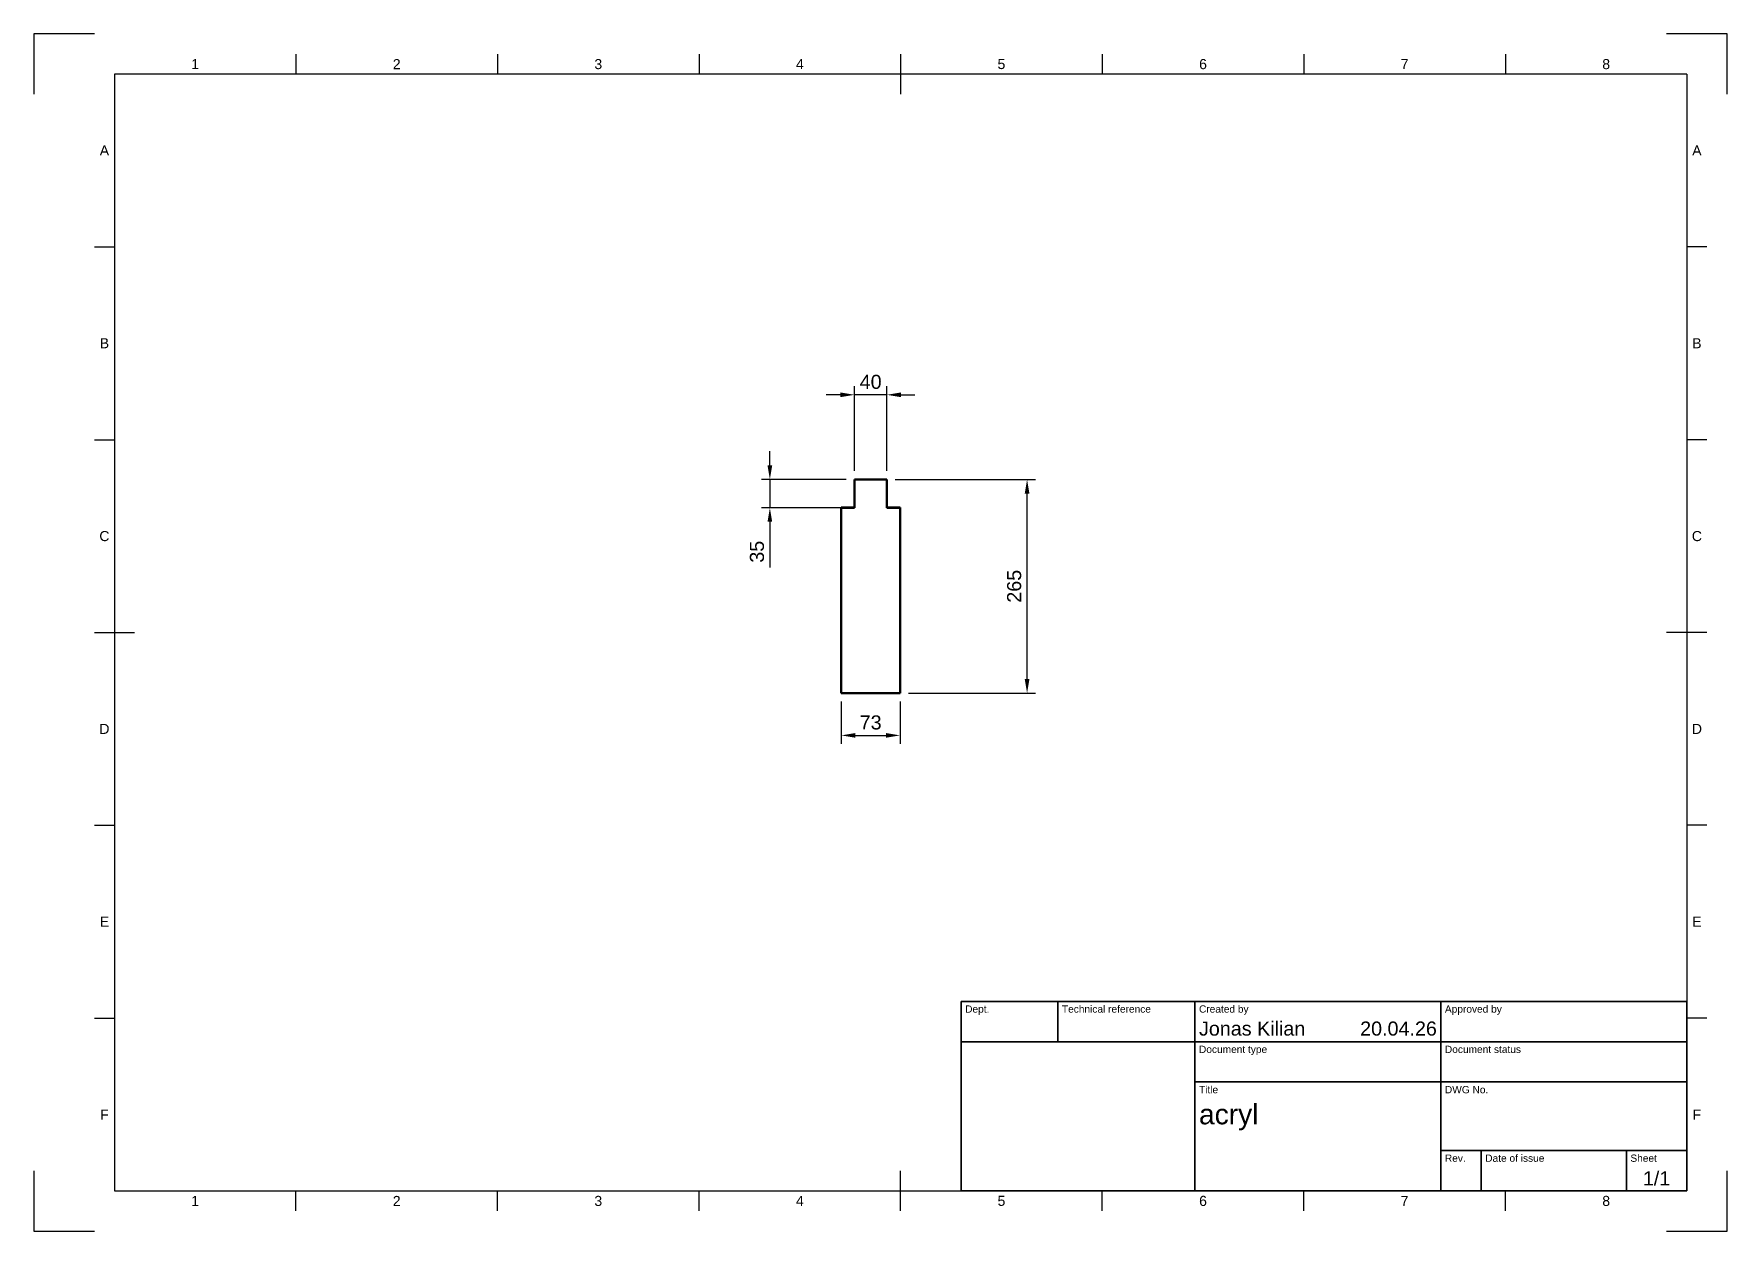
# Model space of a CAD drawing. Header units: millimetres. Extents: x 0 to 420, y 0 to 297.
import ezdxf
from ezdxf.enums import TextEntityAlignment as Align

# ---------------------------------------------------------------- set-up
doc = ezdxf.new("R2010")
doc.units = ezdxf.units.MM
doc.header["$LTSCALE"] = 0.75
doc.linetypes.add('HIDDEN2', pattern=[4.7625, 3.175, -1.5875])
for name, color, linetype, lineweight in [('BORDER', 7, 'Continuous', 25), ('FD_Dimensions', 7, 'Continuous', 25), ('Hidden', 7, 'HIDDEN2', 25), ('TITLEBLOCK', 7, 'Continuous', 35), ('Visible', 7, 'Continuous', 50)]:
    doc.layers.add(name, color=color, linetype=linetype, lineweight=lineweight)
doc.styles.add('FusionTitle', font='Arial.ttf')
doc.styles.get("Standard").update_dxf_attribs({"font": 'Arial.ttf'})
doc.dimstyles.new('Dim-ISO-25', dxfattribs={"dimtxt": 3.5, "dimasz": 3.5, "dimexe": 2.1, "dimexo": 2.1, "dimgap": 1.4, "dimtad": 1, "dimzin": 12, "dimdsep": 46, "dimtxsty": 'Standard', "dimcen": 0, "dimazin": 3, "dimtp": 0.1, "dimtm": 0.1, "dimtfac": 0.714286, "dimtmove": 0, "dimatfit": 3, "dimfxl": 1, "dimtzin": 12, "dimarcsym": 0})

# ---------------------------------------------------------------- blocks, each defined once
blk = doc.blocks.new('ISO_A3_SHEET')
at = {"layer": 'BORDER'}
for p, q in [((65, 292), (65, 287)), ((115, 292), (115, 287)), ((165, 292), (165, 287)), ((215, 292), (215, 282)), ((265, 292), (265, 287)), ((315, 292), (315, 287)), ((365, 292), (365, 287)), ((410, 287), (20, 287)), ((20, 287), (20, 10)), ((410, 287), (410, 10)), ((15, 244.16666), (20, 244.16666)), ((415, 244.16666), (410, 244.16666)), ((15, 196.33333), (20, 196.33333)), ((415, 196.33333), (410, 196.33333)), ((15, 148.5), (25, 148.5)), ((415, 148.5), (405, 148.5)), ((15, 100.66667), (20, 100.66667)), ((415, 100.66667), (410, 100.66667)), ((15, 52.83334), (20, 52.83334)), ((415, 52.83334), (410, 52.83334)), ((215, 5), (215, 15)), ((20, 10), (410, 10)), ((65, 5), (65, 10)), ((115, 5), (115, 10)), ((165, 5), (165, 10)), ((265, 5), (265, 10)), ((315, 5), (315, 10)), ((365, 5), (365, 10))]:
    blk.add_line(p, q, dxfattribs=at)
at = {"layer": 'Defpoints'}
for p, q in [((15, 297), (0, 297)), ((0, 297), (0, 282)), ((420, 297), (405, 297)), ((420, 282), (420, 297)), ((0, 15), (0, 0)), ((420, 0), (420, 15)), ((0, 0), (15, 0)), ((405, 0), (420, 0))]:
    blk.add_line(p, q, dxfattribs=at)
at = {"layer": 'BORDER', "style": 'FusionTitle'}
for s, p in [('1', (40, 289.5)), ('2', (90, 289.5)), ('3', (140, 289.5)), ('4', (190, 289.5)), ('5', (240, 289.5)), ('6', (290, 289.5)), ('7', (340, 289.5)), ('8', (390, 289.5)), ('A', (17.5, 268.08333)), ('A', (412.5, 268.08333)), ('B', (17.5, 220.25)), ('B', (412.5, 220.25)), ('C', (17.5, 172.41667)), ('C', (412.5, 172.41667)), ('D', (17.5, 124.58334)), ('D', (412.5, 124.58334)), ('E', (17.5, 76.75001)), ('E', (412.5, 76.75001)), ('F', (17.5, 28.91668)), ('F', (412.5, 28.91668)), ('1', (40, 7.5)), ('2', (90, 7.5)), ('3', (140, 7.5)), ('4', (190, 7.5)), ('5', (240, 7.5)), ('6', (290, 7.5)), ('7', (340, 7.5)), ('8', (390, 7.5))]:
    blk.add_text(s, height=2.5, dxfattribs=at).set_placement(p, align=Align.MIDDLE)
blk = doc.blocks.new('ISO_TITLEBLOCK')
at = {"layer": 'TITLEBLOCK'}
for p, q in [((0, 47), (-180, 47)), ((-180, 47), (-180, 0)), ((-156, 37), (-156, 47)), ((-122, 0), (-122, 47)), ((-61, 0), (-61, 47)), ((0, 0), (0, 47)), ((-180, 37), (0, 37)), ((-122, 27), (0, 27)), ((-61, 10), (0, 10)), ((-51, 0), (-51, 10)), ((-15, 0), (-15, 10)), ((-180, 0), (0, 0))]:
    blk.add_line(p, q, dxfattribs=at)
at = {"layer": 'TITLEBLOCK', "style": 'FusionTitle'}
for s, p in [('Dept.', (-179, 46)), ('Technical reference', (-155, 46)), ('Created by', (-121, 46)), ('Approved by', (-60, 46)), ('Document type', (-121, 36)), ('Document status', (-60, 36)), ('Title', (-121, 26)), ('DWG No.', (-60, 26)), ('Rev.', (-60, 9)), ('Date of issue', (-50, 9)), ('Sheet', (-14, 9))]:
    blk.add_text(s, height=1.8, dxfattribs=at).set_placement(p, align=Align.TOP_LEFT)
for tag, height, p in [('DEPT', 3.5, (-179, 42)), ('TECHNICAL_REFERENCE', 3.5, (-155, 42)), ('CREATED_BY', 3.5, (-121, 42)), ('APPROVED_BY', 3.5, (-60, 42)), ('DOCUMENT_TYPE', 3.5, (-121, 32)), ('DOCUMENT_STATUS', 3.5, (-60, 32)), ('TITLE_1', 5, (-121, 21.5)), ('TITLE_2', 5, (-121, 14)), ('TITLE_3', 5, (-121, 6.5)), ('DATE_OF_ISSUE', 3.5, (-50, 5))]:
    blk.add_attdef(tag, text='', height=height, dxfattribs=at).set_placement(p, align=Align.TOP_LEFT)
for tag, p in [('CREATED_DATE', (-62, 42)), ('APPROVED_DATE', (-0.99, 42))]:
    blk.add_attdef(tag, text='', height=3.5, dxfattribs=at).set_placement(p, align=Align.TOP_RIGHT)
for tag, height, p in [('DRAWING_NUMBER', 5, (-30.5, 19.75)), ('REV', 3.5, (-56, 4.85)), ('SHEET', 3.5, (-7.5, 4.85))]:
    blk.add_attdef(tag, text='', height=height, dxfattribs=at).set_placement(p, align=Align.TOP_CENTER)
blk = doc.blocks.new('*D8')
at = {"layer": 'Defpoints', "color": 0, "transparency": 16777216}
for p in [(203.556002, 207.467377), (203.556002, 186.467377), (211.556002, 186.467377)]:
    blk.add_point(p, dxfattribs=at)
at = {"layer": 'FD_Dimensions', "color": 0, "lineweight": -2, "transparency": 16777216}
for p, q in [((200.056002, 207.467377), (196.556002, 207.467377)), ((203.556002, 188.567377), (203.556002, 209.567377)), ((211.556002, 207.467377), (203.556002, 207.467377)), ((211.556002, 188.567377), (211.556002, 209.567377)), ((215.056002, 207.467377), (218.556002, 207.467377))]:
    blk.add_line(p, q, dxfattribs=at)
at = {"layer": 'FD_Dimensions', "color": 0, "transparency": 16777216}
for points in [[(200.056002, 208.05071), (200.056002, 206.884044), (203.556002, 207.467377)], [(215.056002, 208.05071), (215.056002, 206.884044), (211.556002, 207.467377)]]:
    blk.add_solid(points, dxfattribs=at)
at = {"layer": 'FD_Dimensions', "color": 0, "transparency": 16777216, "insert": (207.556002, 210.654382), "char_height": 3.5, "attachment_point": 5}
blk.add_mtext('40', dxfattribs=at)
blk = doc.blocks.new('*D9')
at = {"layer": 'Defpoints', "color": 0, "transparency": 16777216}
for p in [(203.556002, 186.453415), (182.556002, 179.454481), (203.556002, 179.454481)]:
    blk.add_point(p, dxfattribs=at)
at = {"layer": 'FD_Dimensions', "color": 0, "lineweight": -2, "transparency": 16777216}
for p, q in [((182.556002, 189.953415), (182.556002, 193.453415)), ((201.456002, 186.453415), (180.456002, 186.453415)), ((182.556002, 186.453415), (182.556002, 179.454481)), ((201.456002, 179.454481), (180.456002, 179.454481)), ((182.556002, 175.954481), (182.556002, 164.616964))]:
    blk.add_line(p, q, dxfattribs=at)
at = {"layer": 'FD_Dimensions', "color": 0, "transparency": 16777216}
for points in [[(181.972669, 189.953415), (183.139335, 189.953415), (182.556002, 186.453415)], [(181.972669, 175.954481), (183.139335, 175.954481), (182.556002, 179.454481)]]:
    blk.add_solid(points, dxfattribs=at)
at = {"layer": 'FD_Dimensions', "color": 0, "transparency": 16777216, "insert": (179.367803, 168.535723), "char_height": 3.5, "attachment_point": 5, "rotation": 90}
blk.add_mtext('35', dxfattribs=at)
blk = doc.blocks.new('*D10')
at = {"layer": 'Defpoints', "color": 0, "transparency": 16777216}
for p in [(200.256002, 133.475449), (214.856002, 133.475449), (214.856002, 122.975449)]:
    blk.add_point(p, dxfattribs=at)
at = {"layer": 'FD_Dimensions', "color": 0, "lineweight": -2, "transparency": 16777216}
for p, q in [((200.256002, 131.375449), (200.256002, 120.875449)), ((214.856002, 131.375449), (214.856002, 120.875449)), ((203.756002, 122.975449), (211.356002, 122.975449))]:
    blk.add_line(p, q, dxfattribs=at)
at = {"layer": 'FD_Dimensions', "color": 0, "transparency": 16777216}
for points in [[(203.756002, 123.558782), (203.756002, 122.392116), (200.256002, 122.975449)], [(211.356002, 123.558782), (211.356002, 122.392116), (214.856002, 122.975449)]]:
    blk.add_solid(points, dxfattribs=at)
at = {"layer": 'FD_Dimensions', "color": 0, "transparency": 16777216, "insert": (207.556002, 126.163648), "char_height": 3.5, "attachment_point": 5}
blk.add_mtext('73', dxfattribs=at)
blk = doc.blocks.new('*D11')
at = {"layer": 'Defpoints', "color": 0, "transparency": 16777216}
for p in [(211.556002, 186.467377), (246.356002, 186.467377), (214.856002, 133.475449)]:
    blk.add_point(p, dxfattribs=at)
at = {"layer": 'FD_Dimensions', "color": 0, "lineweight": -2, "transparency": 16777216}
for p, q in [((213.656002, 186.467377), (248.456002, 186.467377)), ((246.356002, 136.975449), (246.356002, 182.967377)), ((216.956002, 133.475449), (248.456002, 133.475449))]:
    blk.add_line(p, q, dxfattribs=at)
at = {"layer": 'FD_Dimensions', "color": 0, "transparency": 16777216}
for points in [[(245.772669, 182.967377), (246.939335, 182.967377), (246.356002, 186.467377)], [(245.772669, 136.975449), (246.939335, 136.975449), (246.356002, 133.475449)]]:
    blk.add_solid(points, dxfattribs=at)
at = {"layer": 'FD_Dimensions', "color": 0, "transparency": 16777216, "insert": (243.168997, 159.971413), "char_height": 3.5, "attachment_point": 5, "rotation": 90}
blk.add_mtext('265', dxfattribs=at)

msp = doc.modelspace()

# ---------------------------------------------------------------- linework, layer by layer
at = {"layer": 'Hidden'}
msp.add_line((200.256002, 133.475449), (214.856002, 133.475449), dxfattribs=at)
at = {"layer": 'Visible'}
for p, q in [((211.556002, 186.467377), (203.556002, 186.467377)), ((203.556002, 186.453415), (203.556002, 186.467377)), ((211.556002, 186.453415), (203.556002, 186.453415)), ((203.556002, 186.453415), (203.556002, 179.454481)), ((211.556002, 186.453415), (211.556002, 186.467377)), ((211.556002, 179.454481), (211.556002, 186.453415)), ((200.256002, 179.454481), (200.256002, 179.468443)), ((200.256002, 179.468443), (203.556002, 179.468443)), ((200.256002, 179.454481), (200.256002, 133.461487)), ((203.556002, 179.454481), (200.256002, 179.454481)), ((211.556002, 179.468443), (214.856002, 179.468443)), ((214.856002, 179.454481), (211.556002, 179.454481)), ((214.856002, 179.454481), (214.856002, 179.468443)), ((214.856002, 133.461487), (214.856002, 179.454481)), ((200.256002, 133.461487), (214.856002, 133.461487))]:
    msp.add_line(p, q, dxfattribs=at)

# ---------------------------------------------------------------- block references
at = {"layer": 'BORDER'}
msp.add_blockref('ISO_A3_SHEET', (0, 0), dxfattribs=at)
at = {"layer": 'TITLEBLOCK'}
msp.add_blockref('ISO_TITLEBLOCK', (410, 10), dxfattribs=at).add_auto_attribs({'CREATED_DATE': '20.04.26', 'SHEET': '1/1', 'TITLE_1': 'acryl', 'CREATED_BY': 'Jonas Kilian'})

# ---------------------------------------------------------------- dimensions: what is measured, and where the dimension line sits
at = {"layer": 'FD_Dimensions'}
for p1, p2, distance, picture, middle in [((211.556002, 186.467377), (203.556002, 186.467377), -21, '*D8', (207.556002, 210.654382)), ((200.256002, 133.475449), (214.856002, 133.475449), -10.5, '*D10', (207.556002, 126.163648))]:
    dim = msp.add_aligned_dim(p1=p1, p2=p2, distance=distance, dimstyle='Dim-ISO-25', override={"dimlfac": 5, "dimclrd": 0, "dimclre": 0}, dxfattribs=at)
    dim.commit()
    dim.dimension.update_dxf_attribs({"geometry": picture, "text_midpoint": middle})
dim = msp.add_aligned_dim(p1=(203.556002, 186.453415), p2=(203.556002, 179.454481), distance=-21, text='35', dimstyle='Dim-ISO-25', override={"dimlfac": 5, "dimclrd": 0, "dimclre": 0}, dxfattribs=at)
dim.commit()
dim.dimension.update_dxf_attribs({"geometry": '*D9', "text_midpoint": (179.367803, 168.535723)})
dim = msp.add_linear_dim(base=(246.356002, 186.467377), p1=(214.856002, 133.475449), p2=(211.556002, 186.467377), angle=270, text='265', dimstyle='Dim-ISO-25', override={"dimlfac": 5, "dimclrd": 0, "dimclre": 0}, dxfattribs=at)
dim.commit()
dim.dimension.update_dxf_attribs({"geometry": '*D11', "text_midpoint": (243.168997, 159.971413)})

doc.saveas('drawing.dxf')
